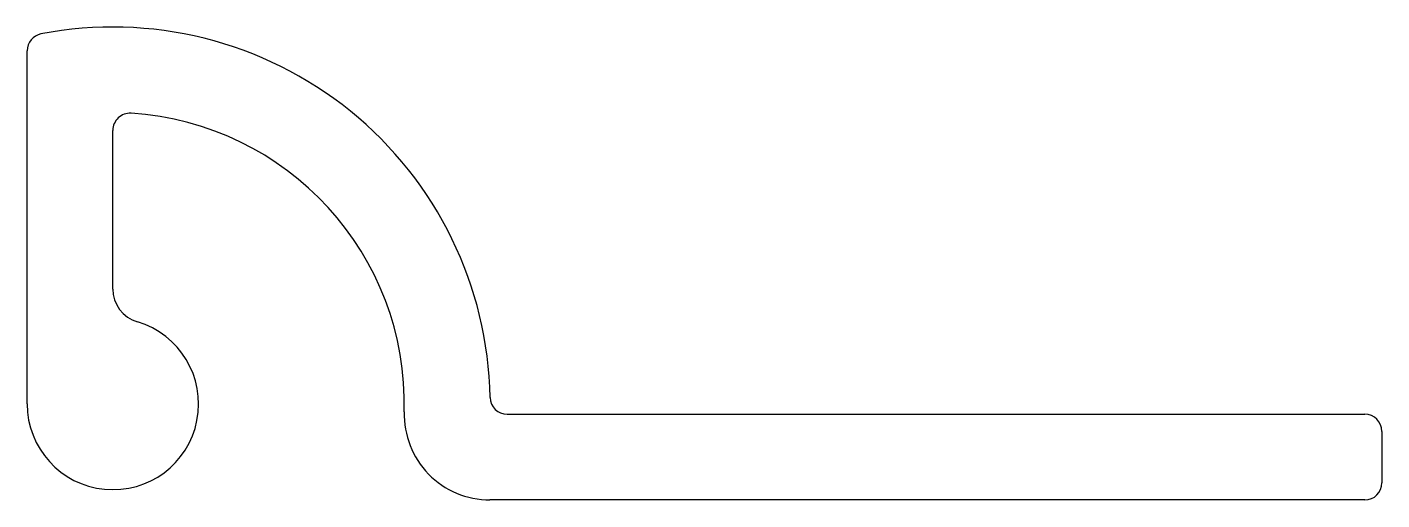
# Model space of a CAD drawing. Extents: x -2.5 to 37, y -2.8 to 11.
import ezdxf

# ---------------------------------------------------------------- set-up
doc = ezdxf.new("R2010")
doc.units = 0
doc.layers.get('0').update_dxf_attribs({"linetype": 'CONTINUOUS'})

msp = doc.modelspace()

# ---------------------------------------------------------------- linework, layer by layer
for p, q in [((-2.5, 0), (-2.5, 10.308)), ((0, 3.354), (0, 7.984)), ((11.498, -0.3), (36.5, -0.3)), ((37, -0.8), (37, -2.3)), ((36.5, -2.8), (10.996, -2.8))]:
    msp.add_line(p, q)
for centre, radius, start, end in [((-2, 10.308), 0.5, 100.9806, 180), ((0, 0), 11, 0.9965, 100.9806), ((0.5, 7.984), 0.5, 86.4167, 180), ((0, 0), 8.5, 358.4372, 86.4167), ((1, 3.354), 1, 180, 253.3985), ((0, 0), 2.5, 180, 73.3985), ((11.498, 0.2), 0.5, 180.9965, 270), ((10.996, -0.3), 2.5, 178.4372, 270), ((36.5, -0.8), 0.5, 0, 90), ((36.5, -2.3), 0.5, 270, 0)]:
    msp.add_arc(centre, radius, start, end)

doc.saveas('drawing.dxf')
